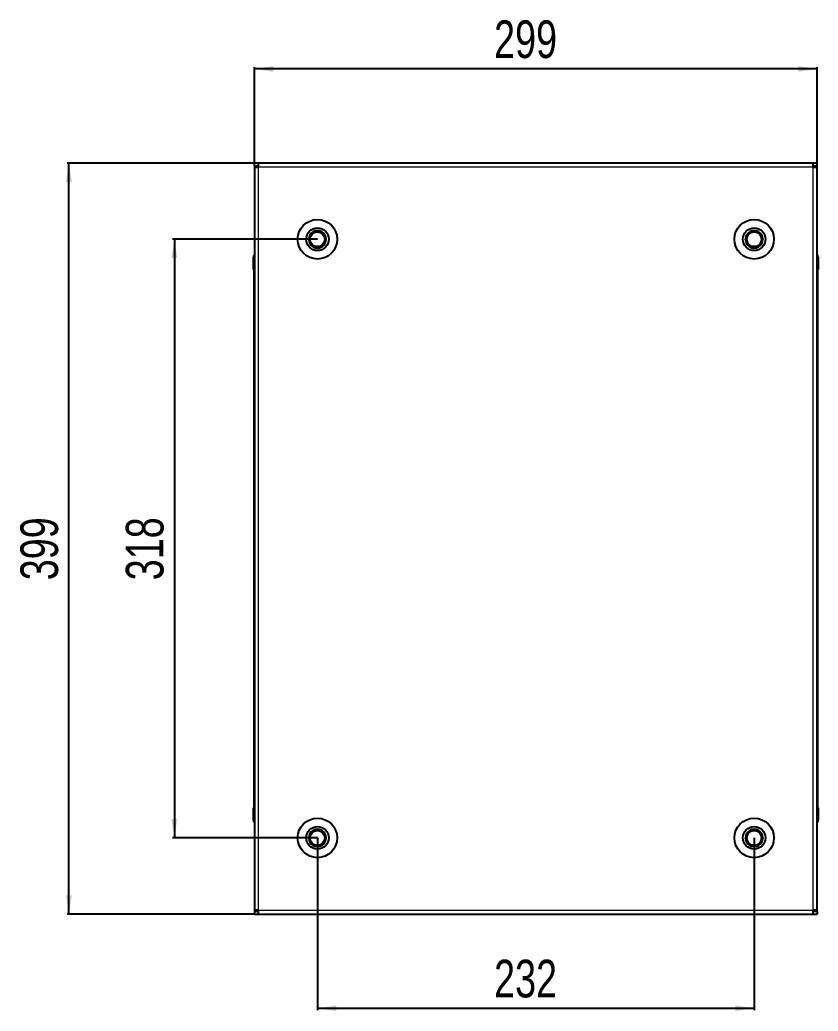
# Model space of a CAD drawing. Header units: millimetres. Extents: x 1004 to 2256, y 230 to 1238.
# Drawn here: x 1004 to 1428, y 619 to 1145 of the extents above; entities that cross this region are included whole.
import ezdxf

# ---------------------------------------------------------------- set-up
doc = ezdxf.new("R2010")
doc.units = ezdxf.units.MM
doc.layers.add('FORMAT', color=7, linetype='Continuous')
doc.styles.add('SLDTEXTSTYLE0', font='TXT', dxfattribs={"width": 0.75})
doc.dimstyles.new('SLDDIMSTYLE0', dxfattribs={"dimtxt": 20, "dimasz": 10, "dimexe": 0, "dimexo": 0.0625, "dimgap": 5, "dimtad": 2, "dimdec": 1, "dimrnd": 1e-09, "dimzin": 12, "dimdsep": 46, "dimtxsty": 'SLDTEXTSTYLE0', "dimsah": 1, "dimcen": 0.09, "dimadec": 0, "dimazin": 3, "dimtfac": 1, "dimtofl": 0, "dimtmove": 0, "dimatfit": 3, "dimfxl": 0, "dimfrac": 2, "dimtolj": 1, "dimtzin": 12, "dimarcsym": 0})

# ---------------------------------------------------------------- blocks, each defined once
blk = doc.blocks.new('_D')
at = {"layer": 'FORMAT'}
for p, q in [((1128.08, 1069.18), (1028.59, 1069.18)), ((1029.59, 670.18), (1029.59, 1069.18)), ((1128.08, 670.18), (1028.59, 670.18))]:
    blk.add_line(p, q, dxfattribs=at)
for points in [[(1029.59, 1069.18), (1028.05, 1059.18), (1031.13, 1059.18)], [(1029.59, 670.18), (1031.13, 680.18), (1028.05, 680.18)]]:
    blk.add_solid(points, dxfattribs=at)
at = {"layer": 'FORMAT', "insert": (1003.81, 847.52), "char_height": 20, "attachment_point": 1, "rotation": 90, "style": 'SLDTEXTSTYLE0'}
blk.add_mtext('399', dxfattribs=at)
blk = doc.blocks.new('_D_1')
at = {"layer": 'FORMAT'}
for p, q in [((1128.09, 1069.19), (1128.09, 1120.18)), ((1427.09, 1119.18), (1128.09, 1119.18)), ((1427.09, 1069.19), (1427.09, 1120.18))]:
    blk.add_line(p, q, dxfattribs=at)
for points in [[(1128.09, 1119.18), (1138.09, 1117.64), (1138.09, 1120.72)], [(1427.09, 1119.18), (1417.09, 1120.72), (1417.09, 1117.64)]]:
    blk.add_solid(points, dxfattribs=at)
at = {"layer": 'FORMAT', "insert": (1255.42, 1144.96), "char_height": 20, "attachment_point": 1, "style": 'SLDTEXTSTYLE0'}
blk.add_mtext('299', dxfattribs=at)
blk = doc.blocks.new('_D_2')
at = {"layer": 'FORMAT'}
for p, q in [((1161.59, 710.67), (1161.59, 619.18)), ((1393.59, 710.67), (1393.59, 619.18)), ((1161.59, 620.18), (1393.59, 620.18))]:
    blk.add_line(p, q, dxfattribs=at)
for points in [[(1161.59, 620.18), (1171.59, 618.64), (1171.59, 621.72)], [(1393.59, 620.18), (1383.59, 621.72), (1383.59, 618.64)]]:
    blk.add_solid(points, dxfattribs=at)
at = {"layer": 'FORMAT', "insert": (1255.42, 645.96), "char_height": 20, "attachment_point": 1, "style": 'SLDTEXTSTYLE0'}
blk.add_mtext('232', dxfattribs=at)
blk = doc.blocks.new('_D_3')
at = {"layer": 'FORMAT'}
for p, q in [((1161.58, 1028.68), (1084.59, 1028.68)), ((1085.59, 1028.68), (1085.59, 710.68)), ((1161.58, 710.68), (1084.59, 710.68))]:
    blk.add_line(p, q, dxfattribs=at)
for points in [[(1085.59, 1028.68), (1084.05, 1018.68), (1087.13, 1018.68)], [(1085.59, 710.68), (1087.13, 720.68), (1084.05, 720.68)]]:
    blk.add_solid(points, dxfattribs=at)
at = {"layer": 'FORMAT', "insert": (1059.81, 847.52), "char_height": 20, "attachment_point": 1, "rotation": 90, "style": 'SLDTEXTSTYLE0'}
blk.add_mtext('318', dxfattribs=at)

msp = doc.modelspace()

# ---------------------------------------------------------------- linework, layer by layer
at = {"color": 7, "linetype": 'Continuous', "lineweight": 25}
for p, q in [((1128.09, 1067.68), (1128.09, 1069.18)), ((1130.19, 1069.18), (1128.09, 1069.18)), ((1424.99, 1069.18), (1130.19, 1069.18)), ((1130.19, 1069.18), (1130.19, 1067.08)), ((1424.99, 1067.08), (1424.99, 1069.18)), ((1427.09, 1069.18), (1424.99, 1069.18)), ((1427.09, 1067.68), (1427.09, 1069.18)), ((1128.09, 1067.68), (1130.19, 1067.68)), ((1128.09, 1067.68), (1128.09, 1067.08)), ((1128.09, 1067.08), (1128.09, 672.28)), ((1128.09, 1067.08), (1130.19, 1067.08)), ((1424.99, 1067.68), (1427.09, 1067.68)), ((1424.99, 1067.08), (1427.09, 1067.08)), ((1427.09, 1067.08), (1427.09, 1067.68)), ((1427.09, 672.28), (1427.09, 1067.08)), ((1127.59, 1019.18), (1127.59, 1012.68)), ((1127.59, 1012.68), (1127.59, 1019.18)), ((1427.09, 1020.51), (1427.09, 1020.51)), ((1427.59, 1019.18), (1427.59, 1012.68)), ((1427.59, 1012.68), (1427.59, 1019.18)), ((1127.59, 1012.68), (1127.59, 1012.68)), ((1128.09, 1012.68), (1127.59, 1012.68)), ((1127.74, 1012.68), (1127.74, 726.68)), ((1427.09, 1012.68), (1427.59, 1012.68)), ((1427.44, 726.68), (1427.44, 1012.68)), ((1427.59, 1012.68), (1427.59, 1012.68)), ((1427.59, 1012.68), (1427.59, 1012.68)), ((1127.59, 720.18), (1127.59, 726.68)), ((1127.59, 726.68), (1127.59, 726.68)), ((1127.59, 726.68), (1127.59, 726.68)), ((1127.59, 726.68), (1127.59, 720.18)), ((1128.09, 726.68), (1127.59, 726.68)), ((1427.09, 726.68), (1427.59, 726.68)), ((1427.59, 726.68), (1427.59, 726.68)), ((1427.59, 720.18), (1427.59, 726.68)), ((1427.59, 726.68), (1427.59, 720.18)), ((1128.09, 718.86), (1128.09, 718.86)), ((1130.19, 672.28), (1128.09, 672.28)), ((1128.09, 672.28), (1128.09, 671.68)), ((1128.09, 671.68), (1128.09, 670.18)), ((1130.19, 671.68), (1128.09, 671.68)), ((1128.09, 670.18), (1130.19, 670.18)), ((1130.19, 672.28), (1130.19, 670.18)), ((1130.19, 670.18), (1424.99, 670.18)), ((1424.99, 670.18), (1424.99, 672.28)), ((1427.09, 672.28), (1424.99, 672.28)), ((1427.09, 671.68), (1424.99, 671.68)), ((1424.99, 670.18), (1427.09, 670.18)), ((1427.09, 671.68), (1427.09, 672.28)), ((1427.09, 671.68), (1427.09, 670.18))]:
    msp.add_line(p, q, dxfattribs=at)
at = {"color": 8, "linetype": 'Continuous', "lineweight": 18}
for p, q in [((1424.99, 1067.08), (1130.19, 1067.08)), ((1130.19, 1067.08), (1130.19, 672.28)), ((1424.99, 672.28), (1424.99, 1067.08)), ((1128.09, 1019.18), (1127.59, 1019.18)), ((1427.09, 1019.18), (1427.59, 1019.18)), ((1128.09, 720.18), (1127.59, 720.18)), ((1427.09, 720.18), (1427.59, 720.18)), ((1130.19, 672.28), (1424.99, 672.28))]:
    msp.add_line(p, q, dxfattribs=at)
at = {"color": 7, "linetype": 'Continuous', "lineweight": 25}
for centre, radius in [((1161.59, 1028.68), 10.5), ((1393.59, 1028.68), 10.5), ((1161.59, 1028.68), 6), ((1161.59, 1028.68), 3.9), ((1393.59, 1028.68), 6), ((1393.59, 1028.68), 3.9), ((1161.59, 710.68), 10.5), ((1161.59, 710.68), 6), ((1393.59, 710.68), 10.5), ((1393.59, 710.68), 6), ((1161.59, 710.68), 3.9), ((1393.59, 710.68), 3.9)]:
    msp.add_circle(centre, radius, dxfattribs=at)
for centre, radius, start, end in [((1161.59, 1028.68), 4.62, 120, 180), ((1161.59, 1028.68), 4.62, 60, 120), ((1161.59, 1028.68), 4.62, 360, 60), ((1393.59, 1028.68), 4.62, 120, 180), ((1393.59, 1028.68), 4.62, 60, 120), ((1393.59, 1028.68), 4.62, 360, 60), ((1161.59, 1028.68), 4.62, 180, 240), ((1161.59, 1028.68), 4.62, 300, 360), ((1393.59, 1028.68), 4.62, 180, 240), ((1393.59, 1028.68), 4.62, 300, 360), ((1161.59, 1028.68), 4.62, 240, 300), ((1393.59, 1028.68), 4.62, 240, 300), ((1129.59, 1019.18), 2, 138.5749, 180), ((1129.59, 1019.18), 2, 138.5904, 180), ((1425.59, 1019.18), 2, 0, 41.3942), ((1129.59, 720.18), 2, 180, 199.5667), ((1129.59, 720.18), 2, 180, 221.4096), ((1129.59, 720.18), 2, 213.7845, 221.4096), ((1425.59, 720.18), 2, 318.5904, 0), ((1161.59, 710.68), 4.62, 120, 180), ((1161.59, 710.68), 4.62, 60, 120), ((1161.59, 710.68), 4.62, 360, 60), ((1393.59, 710.68), 4.62, 120, 180), ((1393.59, 710.68), 4.62, 60, 120), ((1393.59, 710.68), 4.62, 360, 60), ((1161.59, 710.68), 4.62, 180, 240), ((1161.59, 710.68), 4.62, 240, 300), ((1161.59, 710.68), 4.62, 300, 360), ((1393.59, 710.68), 4.62, 180, 240), ((1393.59, 710.68), 4.62, 240, 300), ((1393.59, 710.68), 4.62, 300, 360)]:
    msp.add_arc(centre, radius, start, end, dxfattribs=at)
for points, knots in [([(1156.97, 1028.68), (1157.3, 1029.26), (1157.87, 1030.24), (1158.69, 1031.66), (1159.1, 1032.37), (1159.28, 1032.68)], [0, 0, 0, 0, 0.439131, 0.751378, 1, 1, 1, 1]), ([(1159.28, 1032.68), (1159.48, 1032.68), (1160.18, 1032.68), (1161.49, 1032.68), (1162.88, 1032.68), (1163.63, 1032.68), (1163.9, 1032.68)], [0, 0, 0, 0, 0.139329, 0.48527, 0.816356, 1, 1, 1, 1]), ([(1163.9, 1032.68), (1164.23, 1032.11), (1164.79, 1031.13), (1165.62, 1029.71), (1166.03, 1029), (1166.21, 1028.68)], [0, 0, 0, 0, 0.439131, 0.751378, 1, 1, 1, 1]), ([(1388.97, 1028.68), (1389.3, 1029.26), (1389.87, 1030.24), (1390.69, 1031.66), (1391.1, 1032.37), (1391.28, 1032.68)], [0, 0, 0, 0, 0.439131, 0.751378, 1, 1, 1, 1]), ([(1391.28, 1032.68), (1391.48, 1032.68), (1392.18, 1032.68), (1393.49, 1032.68), (1394.88, 1032.68), (1395.63, 1032.68), (1395.9, 1032.68)], [0, 0, 0, 0, 0.139329, 0.48527, 0.816356, 1, 1, 1, 1]), ([(1395.9, 1032.68), (1396.23, 1032.11), (1396.79, 1031.13), (1397.62, 1029.71), (1398.03, 1029), (1398.21, 1028.68)], [0, 0, 0, 0, 0.439131, 0.751378, 1, 1, 1, 1]), ([(1159.28, 1024.68), (1158.95, 1025.26), (1158.38, 1026.24), (1157.56, 1027.66), (1157.15, 1028.37), (1156.97, 1028.68)], [0, 0, 0, 0, 0.439131, 0.751378, 1, 1, 1, 1]), ([(1166.21, 1028.68), (1165.88, 1028.11), (1165.31, 1027.13), (1164.49, 1025.71), (1164.08, 1025), (1163.9, 1024.68)], [0, 0, 0, 0, 0.439131, 0.751378, 1, 1, 1, 1]), ([(1391.28, 1024.68), (1390.95, 1025.26), (1390.38, 1026.24), (1389.56, 1027.66), (1389.15, 1028.37), (1388.97, 1028.68)], [0, 0, 0, 0, 0.439131, 0.751378, 1, 1, 1, 1]), ([(1398.21, 1028.68), (1397.88, 1028.11), (1397.31, 1027.13), (1396.49, 1025.71), (1396.08, 1025), (1395.9, 1024.68)], [0, 0, 0, 0, 0.439131, 0.751378, 1, 1, 1, 1]), ([(1163.9, 1024.68), (1163.63, 1024.68), (1162.88, 1024.68), (1161.49, 1024.68), (1160.18, 1024.68), (1159.48, 1024.68), (1159.28, 1024.68)], [0, 0, 0, 0, 0.183644, 0.51473, 0.860671, 1, 1, 1, 1]), ([(1395.9, 1024.68), (1395.63, 1024.68), (1394.88, 1024.68), (1393.49, 1024.68), (1392.18, 1024.68), (1391.48, 1024.68), (1391.28, 1024.68)], [0, 0, 0, 0, 0.183644, 0.51473, 0.860671, 1, 1, 1, 1]), ([(1156.97, 710.68), (1157.3, 711.26), (1157.87, 712.24), (1158.69, 713.66), (1159.1, 714.37), (1159.28, 714.68)], [0, 0, 0, 0, 0.439131, 0.751378, 1, 1, 1, 1]), ([(1159.28, 714.68), (1159.48, 714.68), (1160.18, 714.68), (1161.49, 714.68), (1162.88, 714.68), (1163.63, 714.68), (1163.9, 714.68)], [0, 0, 0, 0, 0.139329, 0.48527, 0.816356, 1, 1, 1, 1]), ([(1163.9, 714.68), (1164.23, 714.11), (1164.79, 713.13), (1165.62, 711.71), (1166.03, 711), (1166.21, 710.68)], [0, 0, 0, 0, 0.439131, 0.751378, 1, 1, 1, 1]), ([(1388.97, 710.68), (1389.3, 711.26), (1389.87, 712.24), (1390.69, 713.66), (1391.1, 714.37), (1391.28, 714.68)], [0, 0, 0, 0, 0.439131, 0.751378, 1, 1, 1, 1]), ([(1391.28, 714.68), (1391.48, 714.68), (1392.18, 714.68), (1393.49, 714.68), (1394.88, 714.68), (1395.63, 714.68), (1395.9, 714.68)], [0, 0, 0, 0, 0.139329, 0.48527, 0.816356, 1, 1, 1, 1]), ([(1395.9, 714.68), (1396.23, 714.11), (1396.79, 713.13), (1397.62, 711.71), (1398.03, 711), (1398.21, 710.68)], [0, 0, 0, 0, 0.439131, 0.751378, 1, 1, 1, 1]), ([(1159.28, 706.68), (1158.95, 707.26), (1158.38, 708.24), (1157.56, 709.66), (1157.15, 710.37), (1156.97, 710.68)], [0, 0, 0, 0, 0.439131, 0.751378, 1, 1, 1, 1]), ([(1163.9, 706.68), (1163.63, 706.68), (1162.88, 706.68), (1161.49, 706.68), (1160.18, 706.68), (1159.48, 706.68), (1159.28, 706.68)], [0, 0, 0, 0, 0.183644, 0.51473, 0.860671, 1, 1, 1, 1]), ([(1166.21, 710.68), (1165.88, 710.11), (1165.31, 709.13), (1164.49, 707.71), (1164.08, 707), (1163.9, 706.68)], [0, 0, 0, 0, 0.439131, 0.751378, 1, 1, 1, 1]), ([(1391.28, 706.68), (1390.95, 707.26), (1390.38, 708.24), (1389.56, 709.66), (1389.15, 710.37), (1388.97, 710.68)], [0, 0, 0, 0, 0.439131, 0.751378, 1, 1, 1, 1]), ([(1395.9, 706.68), (1395.63, 706.68), (1394.88, 706.68), (1393.49, 706.68), (1392.18, 706.68), (1391.48, 706.68), (1391.28, 706.68)], [0, 0, 0, 0, 0.183644, 0.51473, 0.860671, 1, 1, 1, 1]), ([(1398.21, 710.68), (1397.88, 710.11), (1397.31, 709.13), (1396.49, 707.71), (1396.08, 707), (1395.9, 706.68)], [0, 0, 0, 0, 0.439131, 0.751378, 1, 1, 1, 1])]:
    msp.add_open_spline(points, degree=3, knots=knots, dxfattribs=at)

# ---------------------------------------------------------------- dimensions: what is measured, and where the dimension line sits
at = {"layer": 'FORMAT'}
dim = msp.add_linear_dim(base=(1128.09, 1119.18), p1=(1427.09, 1069.18), p2=(1128.09, 1069.18), dimstyle='SLDDIMSTYLE0', dxfattribs=at)
dim.commit()
dim.dimension.update_dxf_attribs({"geometry": '_D_1', "text_midpoint": (1277.59, 1119.18), "dimtype": 160})
for base, p1, p2, angle, picture, middle in [((1029.59, 1069.18), (1128.09, 670.18), (1128.09, 1069.18), 90, '_D', (1029.59, 869.68)), ((1085.59, 710.68), (1161.59, 1028.68), (1161.59, 710.68), 90, '_D_3', (1085.59, 869.68)), ((1393.59, 620.18), (1161.59, 710.68), (1393.59, 710.68), 0, '_D_2', (1277.59, 620.18))]:
    dim = msp.add_linear_dim(base=base, p1=p1, p2=p2, angle=angle, dimstyle='SLDDIMSTYLE0', dxfattribs=at)
    dim.commit()
    dim.dimension.update_dxf_attribs({"geometry": picture, "text_midpoint": middle, "dimtype": 160})

doc.saveas('drawing.dxf')
